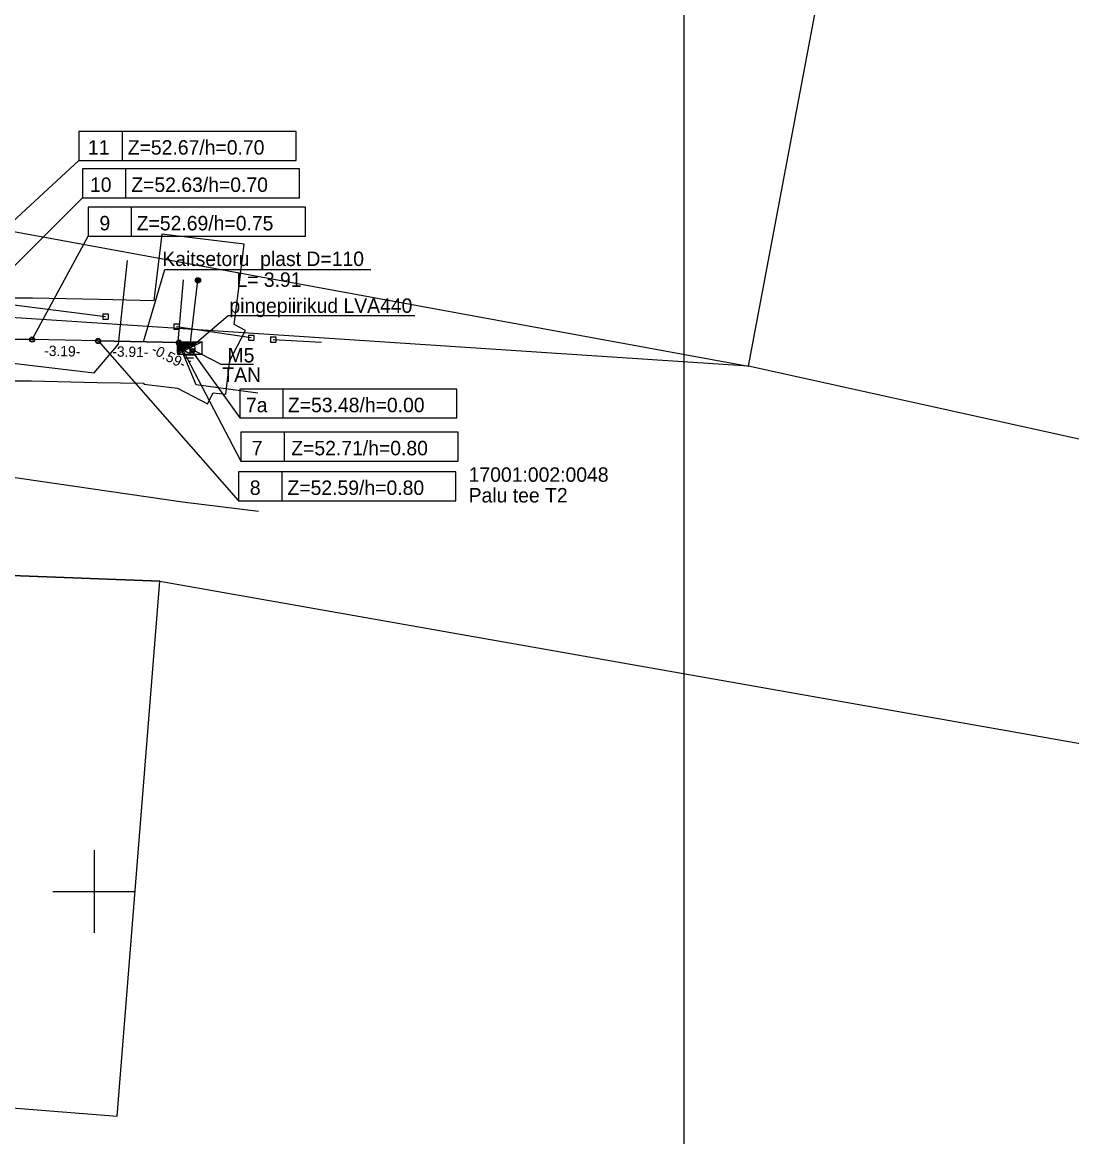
# Model space of a CAD drawing. Extents: x 640381 to 641045, y 6456462 to 6456744.
# Drawn here: x 640496.5 to 640547.3, y 6456588.1 to 6456642 of the extents above; entities that cross this region are included whole.
import ezdxf

# ---------------------------------------------------------------- set-up
doc = ezdxf.new("R2010")
doc.units = 0
for name, color, linetype in [('ABIJOONIS', 7, 'Continuous'), ('GA08027_Elva_I_etapp_koond_271008$0$HALJASTUS', 7, 'Continuous'), ('GA08027_Elva_I_etapp_koond_271008$0$KTRASS', 7, 'Continuous'), ('GA08027_Elva_I_etapp_koond_271008$0$LIIKLUS', 7, 'Continuous'), ('GA08027_Elva_I_etapp_koond_271008$0$TRUUP', 7, 'Continuous'), ('GA08027_Elva_I_etapp_koond_271008$0$VORK', 7, 'Continuous'), ('JOONSIDE', 7, 'Continuous'), ('KOORDPUNKT', 7, 'Continuous'), ('MOOTMPUNKT', 7, 'Continuous'), ('MOOTPIIR', 7, 'Continuous'), ('VORK', 7, 'Continuous'), ('VORMISTUS', 7, 'Continuous')]:
    doc.layers.add(name, color=color, linetype=linetype)

msp = doc.modelspace()

# ---------------------------------------------------------------- linework, layer by layer
at = {"layer": 'ABIJOONIS'}
for points in [[(640490.051, 6456626.87), (640499.261, 6456635.366), (640509.761, 6456635.366), (640509.761, 6456636.766), (640499.261, 6456636.766), (640499.261, 6456635.366)], [(640501.361, 6456635.366), (640501.361, 6456636.766)], [(640492.557, 6456626.702), (640499.43, 6456633.562), (640509.93, 6456633.562), (640509.93, 6456634.962), (640499.43, 6456634.962), (640499.43, 6456633.562)], [(640501.53, 6456633.562), (640501.53, 6456634.962)], [(640496.997, 6456626.701), (640499.712, 6456631.701), (640510.212, 6456631.701), (640510.212, 6456633.101), (640499.712, 6456633.101), (640499.712, 6456631.701)], [(640501.812, 6456631.701), (640501.812, 6456633.101)], [(640500.191, 6456626.631), (640506.985, 6456618.903), (640517.485, 6456618.903), (640517.485, 6456620.303), (640506.985, 6456620.303), (640506.985, 6456618.903)], [(640504.098, 6456626.554), (640507.098, 6456620.82), (640517.598, 6456620.82), (640517.598, 6456622.22), (640507.098, 6456622.22), (640507.098, 6456620.82)], [(640504.62, 6456626.285), (640507.041, 6456622.906), (640517.541, 6456622.906), (640517.541, 6456624.306), (640507.041, 6456624.306), (640507.041, 6456622.906)], [(640509.141, 6456622.906), (640509.141, 6456624.306)], [(640509.198, 6456620.82), (640509.198, 6456622.22)], [(640509.085, 6456618.903), (640509.085, 6456620.303)]]:
    msp.add_lwpolyline(points, dxfattribs=at)
at = {"layer": 'GA08027_Elva_I_etapp_koond_271008$0$HALJASTUS'}
for points in [[(640492.785, 6456625.941), (640499.994, 6456625.089), (640501.171, 6456626.484), (640501.606, 6456630.523)], [(640507.908, 6456624.106), (640504.926, 6456624.506), (640504.065, 6456626.592), (640504.314, 6456629.583)], [(640492.07, 6456620.624), (640504.265, 6456618.849), (640507.941, 6456618.406)]]:
    msp.add_lwpolyline(points, dxfattribs=at)
at = {"layer": 'GA08027_Elva_I_etapp_koond_271008$0$KTRASS'}
msp.add_line((640500.191, 6456626.631), (640504.098, 6456626.554), dxfattribs=at)
for points in [[(640502.382, 6456626.588), (640503.411, 6456630.087), (640513.385, 6456630.087)], [(640504.62, 6456626.285), (640504.098, 6456626.554), (640500.191, 6456626.631), (640496.997, 6456626.701), (640492.557, 6456626.702), (640490.051, 6456626.87), (640483.26, 6456627.912), (640475.534, 6456628.962), (640467.966, 6456629.498), (640465.464, 6456629.349), (640461.471, 6456629.112), (640460.133, 6456629.033), (640456.279, 6456629.208), (640455.757, 6456628.9), (640455.645, 6456628.299), (640455.223, 6456622.759), (640455.142, 6456620.997), (640455.091, 6456619.945), (640454.9, 6456618.372)], [(640504.62, 6456626.285), (640504.098, 6456626.554), (640500.191, 6456626.631), (640496.997, 6456626.701), (640492.557, 6456626.702), (640490.051, 6456626.87), (640483.26, 6456627.912), (640475.534, 6456628.962), (640467.966, 6456629.498), (640465.464, 6456629.349), (640461.471, 6456629.112), (640460.133, 6456629.033), (640456.279, 6456629.208), (640455.757, 6456628.9), (640455.645, 6456628.299), (640455.223, 6456622.759), (640455.142, 6456620.997), (640455.091, 6456619.945), (640454.9, 6456618.372)], [(640504.938, 6456625.945), (640504.302, 6456625.945)], [(640504.62, 6456626.285), (640504.62, 6456625.945)], [(640504.804, 6456625.795), (640504.436, 6456625.795)], [(640504.67, 6456625.645), (640504.57, 6456625.645)]]:
    msp.add_lwpolyline(points, dxfattribs=at)
at = {"layer": 'GA08027_Elva_I_etapp_koond_271008$0$LIIKLUS'}
for p, q in [((640504.023, 6456626.579), (640504.027, 6456626.583)), ((640504.023, 6456626.565), (640504.041, 6456626.583)), ((640504.023, 6456626.551), (640504.055, 6456626.583)), ((640504.023, 6456626.536), (640504.069, 6456626.583)), ((640504.023, 6456626.522), (640504.083, 6456626.583)), ((640504.023, 6456626.508), (640504.097, 6456626.583)), ((640504.023, 6456626.494), (640504.112, 6456626.583)), ((640504.023, 6456626.48), (640504.126, 6456626.583)), ((640504.023, 6456626.466), (640504.14, 6456626.583)), ((640504.023, 6456626.452), (640504.154, 6456626.583)), ((640504.023, 6456626.437), (640504.168, 6456626.583)), ((640504.023, 6456626.423), (640504.182, 6456626.583)), ((640504.023, 6456626.409), (640504.196, 6456626.583)), ((640504.023, 6456626.395), (640504.211, 6456626.583)), ((640504.023, 6456626.381), (640504.225, 6456626.583)), ((640504.023, 6456626.367), (640504.239, 6456626.583)), ((640504.023, 6456626.353), (640504.253, 6456626.583)), ((640504.023, 6456626.338), (640504.267, 6456626.583)), ((640504.023, 6456626.324), (640504.281, 6456626.583)), ((640504.023, 6456626.31), (640504.295, 6456626.583)), ((640504.023, 6456626.296), (640504.31, 6456626.583)), ((640504.023, 6456626.282), (640504.324, 6456626.583)), ((640504.023, 6456626.268), (640504.338, 6456626.583)), ((640504.023, 6456626.254), (640504.352, 6456626.583)), ((640504.023, 6456626.239), (640504.366, 6456626.583)), ((640504.023, 6456626.225), (640504.38, 6456626.583)), ((640504.023, 6456626.211), (640504.394, 6456626.583)), ((640504.023, 6456626.197), (640504.409, 6456626.583)), ((640504.023, 6456626.183), (640504.423, 6456626.583)), ((640504.023, 6456626.169), (640504.437, 6456626.583)), ((640504.023, 6456626.155), (640504.451, 6456626.583)), ((640504.023, 6456626.14), (640504.465, 6456626.583)), ((640504.023, 6456626.126), (640504.479, 6456626.583)), ((640504.023, 6456626.112), (640504.493, 6456626.583)), ((640504.023, 6456626.098), (640504.508, 6456626.583)), ((640504.023, 6456626.084), (640504.522, 6456626.583)), ((640504.023, 6456626.07), (640504.536, 6456626.583)), ((640504.051, 6456626.084), (640504.55, 6456626.583)), ((640504.08, 6456626.098), (640504.564, 6456626.583)), ((640504.108, 6456626.113), (640504.578, 6456626.583)), ((640504.136, 6456626.127), (640504.592, 6456626.583)), ((640504.164, 6456626.141), (640504.607, 6456626.583)), ((640504.193, 6456626.155), (640504.621, 6456626.583)), ((640504.221, 6456626.169), (640504.635, 6456626.583)), ((640504.249, 6456626.183), (640504.649, 6456626.583)), ((640504.277, 6456626.197), (640504.663, 6456626.583)), ((640504.306, 6456626.211), (640504.677, 6456626.583)), ((640504.334, 6456626.226), (640504.691, 6456626.583)), ((640504.362, 6456626.24), (640504.706, 6456626.583)), ((640504.391, 6456626.254), (640504.72, 6456626.583)), ((640504.419, 6456626.268), (640504.734, 6456626.583)), ((640504.447, 6456626.282), (640504.748, 6456626.583)), ((640504.475, 6456626.296), (640504.762, 6456626.583)), ((640504.504, 6456626.31), (640504.776, 6456626.583)), ((640504.532, 6456626.324), (640504.79, 6456626.583)), ((640504.56, 6456626.339), (640504.805, 6456626.583)), ((640504.588, 6456626.353), (640504.819, 6456626.583)), ((640504.617, 6456626.367), (640504.833, 6456626.583)), ((640504.645, 6456626.381), (640504.847, 6456626.583)), ((640504.673, 6456626.395), (640504.861, 6456626.583)), ((640504.701, 6456626.409), (640504.875, 6456626.583)), ((640504.73, 6456626.423), (640504.889, 6456626.583)), ((640504.758, 6456626.437), (640504.904, 6456626.583)), ((640504.786, 6456626.452), (640504.918, 6456626.583)), ((640504.815, 6456626.466), (640504.932, 6456626.583)), ((640504.843, 6456626.48), (640504.946, 6456626.583)), ((640504.871, 6456626.494), (640504.96, 6456626.583)), ((640504.899, 6456626.508), (640504.974, 6456626.583)), ((640504.928, 6456626.522), (640504.988, 6456626.583)), ((640504.956, 6456626.536), (640505.003, 6456626.583)), ((640504.984, 6456626.55), (640505.017, 6456626.583)), ((640505.012, 6456626.565), (640505.031, 6456626.583)), ((640505.041, 6456626.579), (640505.045, 6456626.583)), ((640505.049, 6456626.583), (640505.217, 6456626.583)), ((640504.023, 6456626.07), (640504.023, 6456625.986))]:
    msp.add_line(p, q, dxfattribs=at)
for points in [[(640504.62, 6456626.285), (640505.019, 6456629.565)], [(640504.62, 6456626.285), (640506.48, 6456627.86), (640515.503, 6456627.86)], [(640504.62, 6456626.285), (640506.131, 6456625.507), (640507.706, 6456625.507)]]:
    msp.add_lwpolyline(points, dxfattribs=at)
for points in [[(640505.217, 6456626.583), (640504.023, 6456625.986), (640505.217, 6456625.986)], [(640504.023, 6456626.07), (640504.023, 6456626.583), (640505.049, 6456626.583)]]:
    msp.add_lwpolyline(points, close=True, dxfattribs=at)
for centre, radius in [((640505.019, 6456629.565), 0.125), ((640505.019, 6456629.565), 0.105), ((640505.019, 6456629.565), 0.0851), ((640505.019, 6456629.565), 0.0651), ((640505.019, 6456629.565), 0.0451), ((640505.019, 6456629.565), 0.0251), ((640505.019, 6456629.565), 0.00511), ((640504.62, 6456626.285), 0.25)]:
    msp.add_circle(centre, radius, dxfattribs=at)
at = {"layer": 'GA08027_Elva_I_etapp_koond_271008$0$TRUUP'}
for p, q in [((640500.422, 6456627.94), (640500.422, 6456627.69)), ((640500.422, 6456627.94), (640500.672, 6456627.94)), ((640500.422, 6456627.69), (640500.672, 6456627.69)), ((640500.672, 6456627.94), (640500.672, 6456627.69)), ((640503.858, 6456627.461), (640503.858, 6456627.211)), ((640503.858, 6456627.461), (640504.108, 6456627.461)), ((640503.858, 6456627.211), (640504.108, 6456627.211)), ((640503.983, 6456627.336), (640507.589, 6456626.795)), ((640504.108, 6456627.461), (640504.108, 6456627.211)), ((640507.464, 6456626.92), (640507.464, 6456626.67)), ((640507.464, 6456626.92), (640507.714, 6456626.92)), ((640507.464, 6456626.67), (640507.714, 6456626.67)), ((640507.714, 6456626.92), (640507.714, 6456626.67)), ((640508.527, 6456626.826), (640508.527, 6456626.576)), ((640508.527, 6456626.826), (640508.777, 6456626.826)), ((640508.527, 6456626.576), (640508.777, 6456626.576)), ((640508.652, 6456626.701), (640510.991, 6456626.577)), ((640508.777, 6456626.826), (640508.777, 6456626.576))]:
    msp.add_line(p, q, dxfattribs=at)
msp.add_lwpolyline([(640488.391, 6456632.273), (640488.011, 6456629.419), (640500.547, 6456627.815)], dxfattribs=at)
at = {"layer": 'GA08027_Elva_I_etapp_koond_271008$0$VORK'}
for points in [[(640493.26, 6456668.29), (640488.44, 6456633.33), (640531.65, 6456625.42), (640538.24, 6456660.41)], [(640501.11, 6456589.13), (640503.17, 6456615.01), (640455.17, 6456616.85), (640453.27, 6456592.92)]]:
    msp.add_lwpolyline(points, close=True, dxfattribs=at)
msp.add_lwpolyline([(640738.92, 6456574.38), (640700.05, 6456584.5), (640581.64, 6456613.84), (640569.58, 6456616.83), (640561.79, 6456618.76), (640531.65, 6456625.42), (640391.68, 6456634.65), (640386.02, 6456636.25), (640381.33, 6456621.63), (640386.35, 6456621.87), (640455.17, 6456616.85), (640503.17, 6456615.01), (640556.83, 6456605.55), (640737.54, 6456562.65)], dxfattribs=at)
at = {"layer": 'KOORDPUNKT'}
for centre, radius in [((640496.997, 6456626.701), 0.125), ((640496.997, 6456626.701), 0.0125), ((640496.997, 6456626.701), 0.011), ((640496.997, 6456626.701), 0.00955), ((640496.997, 6456626.701), 0.00807), ((640496.997, 6456626.701), 0.00659), ((640496.997, 6456626.701), 0.00511), ((640496.997, 6456626.701), 0.00363), ((640496.997, 6456626.701), 0.00215), ((640500.191, 6456626.631), 0.125), ((640500.191, 6456626.631), 0.0125), ((640500.191, 6456626.631), 0.011), ((640500.191, 6456626.631), 0.00955), ((640500.191, 6456626.631), 0.00807), ((640500.191, 6456626.631), 0.00659), ((640500.191, 6456626.631), 0.00511), ((640500.191, 6456626.631), 0.00363), ((640500.191, 6456626.631), 0.00215), ((640504.098, 6456626.554), 0.125), ((640504.098, 6456626.554), 0.0125), ((640504.098, 6456626.554), 0.011), ((640504.098, 6456626.554), 0.00955), ((640504.098, 6456626.554), 0.00807), ((640504.098, 6456626.554), 0.00659), ((640504.098, 6456626.554), 0.00511), ((640504.098, 6456626.554), 0.00363), ((640504.098, 6456626.554), 0.00215)]:
    msp.add_circle(centre, radius, dxfattribs=at)
at = {"layer": 'MOOTMPUNKT'}
for centre in [(640505.019, 6456629.565), (640496.997, 6456626.701), (640500.191, 6456626.631), (640504.098, 6456626.554), (640504.443, 6456626.381), (640504.786, 6456626.16)]:
    msp.add_circle(centre, 0.1, dxfattribs=at)
at = {"layer": 'MOOTPIIR'}
msp.add_lwpolyline([(640492.49, 6456624.702), (640496.975, 6456624.701), (640500.149, 6456624.631), (640502.399, 6456624.587), (640502.393, 6456624.541), (640504.022, 6456624.343), (640505.48, 6456623.59), (640505.759, 6456624.131), (640506.364, 6456624.058), (640506.562, 6456625.686), (640507.314, 6456627.144), (640506.773, 6456627.424), (640507.004, 6456629.323), (640507.246, 6456631.309), (640503.275, 6456631.792), (640503.034, 6456629.807), (640502.884, 6456628.578), (640500.233, 6456628.631), (640497.019, 6456628.701), (640492.624, 6456628.702)], dxfattribs=at)
at = {"layer": 'VORK'}
for p, q in [((640500, 6456602), (640500, 6456598)), ((640498, 6456600), (640502, 6456600))]:
    msp.add_line(p, q, dxfattribs=at)
at = {"layer": 'VORMISTUS'}
msp.add_lwpolyline([(640436.022, 6456542.761), (640436.022, 6456686.261), (640528.522, 6456686.261), (640528.522, 6456542.761)], close=True, dxfattribs=at)

# ---------------------------------------------------------------- texts
at = {"layer": 'ABIJOONIS'}
for s, p in [('11', (640499.698, 6456635.646)), ('Z=52.67/h=0.70', (640501.624, 6456635.646)), ('10', (640499.797, 6456633.842)), ('Z=52.63/h=0.70', (640501.793, 6456633.842)), ('9', (640500.254, 6456631.981)), ('Z=52.69/h=0.75', (640502.057, 6456631.981)), ('7a', (640507.339, 6456623.186)), ('Z=53.48/h=0.00', (640509.369, 6456623.186)), ('7', (640507.623, 6456621.1)), ('Z=52.71/h=0.80', (640509.53, 6456621.1)), ('8', (640507.527, 6456619.183)), ('Z=52.59/h=0.80', (640509.348, 6456619.183))]:
    msp.add_text(s, height=0.7, dxfattribs=at).set_placement(p)
at = {"layer": 'GA08027_Elva_I_etapp_koond_271008$0$KTRASS'}
for s, p in [('Kaitsetoru  plast D=110', (640503.293, 6456630.257)), ('L= 3.91', (640506.878, 6456629.25))]:
    msp.add_text(s, height=0.7, dxfattribs=at).set_placement(p)
at = {"layer": 'GA08027_Elva_I_etapp_koond_271008$0$LIIKLUS'}
for s, p in [('pingepiirikud LVA440', (640506.541, 6456627.992)), ('M5', (640506.448, 6456625.593)), ('TAN', (640506.197, 6456624.651))]:
    msp.add_text(s, height=0.7, dxfattribs=at).set_placement(p)
at = {"layer": 'GA08027_Elva_I_etapp_koond_271008$0$VORK'}
for s, p in [('17001:002:0048', (640518.111, 6456619.818)), ('Palu tee T2', (640518.111, 6456618.818))]:
    msp.add_text(s, height=0.7, dxfattribs=at).set_placement(p)
at = {"layer": 'JOONSIDE'}
for s, rotation, p in [('-3.19-', 358.7445, (640497.577, 6456625.913)), ('-3.91-', 358.8709, (640500.872, 6456625.878)), ('-0.59-', 332.6957, (640502.722, 6456626.067))]:
    msp.add_text(s, height=0.5, rotation=rotation, dxfattribs=at).set_placement(p)

doc.saveas('drawing.dxf')
